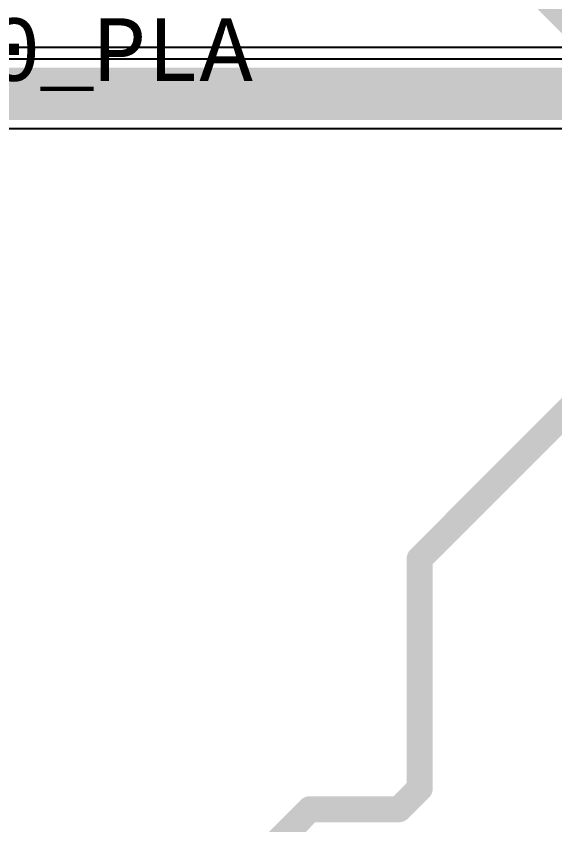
# Model space of a CAD drawing. Header units: inches. Extents: x -0.01 to 8.25, y -0.01 to 4.91.
# Drawn here: x 1.333 to 1.85, y 1.765 to 2.54 of the extents above; entities that cross this region are included whole.
import ezdxf

# ---------------------------------------------------------------- set-up
doc = ezdxf.new("R2010")
doc.units = ezdxf.units.IN
doc.header["$MEASUREMENT"] = 0
for name, color, linetype in [('Bottom Layer', 5, 'Continuous'), ('Top Layer', 1, 'Continuous'), ('Top Overlay', 2, 'Continuous')]:
    doc.layers.add(name, color=color, linetype=linetype)
doc.styles.add('Consolas', font='', dxfattribs={"height": 0.2})
doc.styles.get('Consolas').set_extended_font_data('Consolas')

msp = doc.modelspace()

# ---------------------------------------------------------------- linework, layer by layer
at = {"layer": 'Bottom Layer'}
for p, q in [((0.03026, 2.51), (2.00833, 2.51)), ((1.93836, 2.49877), (0.99742, 2.49877)), ((1.26086, 2.4322), (1.92458, 2.4322))]:
    msp.add_line(p, q, dxfattribs=at)
msp.add_lwpolyline([(0.99742, 2.46548, 0.05, 0.05, 0), (1.93836, 2.46548, 0.05, 0.05, 0)], format="xyseb", dxfattribs=at)
at = {"layer": 'Top Layer'}
for points in [[(1.71472, 2.69317, 0.04, 0.04, 0), (1.97789, 2.43, 0.04, 0.04, 0)], [(1.72, 2.02, 0.025, 0.025, 0), (1.87318, 2.17318, 0.025, 0.025, 0)], [(1.72, 1.8, 0.025, 0.025, 0), (1.72, 2.02, 0.025, 0.025, 0)], [(1.7, 1.78, 0.025, 0.025, 0), (1.72, 1.8, 0.025, 0.025, 0)], [(1.45552, 1.6208, 0.025, 0.025, 0), (1.61472, 1.78, 0.025, 0.025, 0)], [(1.61472, 1.78, 0.025, 0.025, 0), (1.7, 1.78, 0.025, 0.025, 0)]]:
    msp.add_lwpolyline(points, format="xyseb", dxfattribs=at)
for points in [[(1.71375, 2.02, 0.0125, 0.0125, 1), (1.72625, 2.02, 0.0125, 0.0125, 1)], [(1.71375, 2.02, 0.0125, 0.0125, 1), (1.72625, 2.02, 0.0125, 0.0125, 1)], [(1.71375, 1.8, 0.0125, 0.0125, 1), (1.72625, 1.8, 0.0125, 0.0125, 1)], [(1.71375, 1.8, 0.0125, 0.0125, 1), (1.72625, 1.8, 0.0125, 0.0125, 1)], [(1.60847, 1.78, 0.0125, 0.0125, 1), (1.62097, 1.78, 0.0125, 0.0125, 1)], [(1.60847, 1.78, 0.0125, 0.0125, 1), (1.62097, 1.78, 0.0125, 0.0125, 1)], [(1.69375, 1.78, 0.0125, 0.0125, 1), (1.70625, 1.78, 0.0125, 0.0125, 1)], [(1.69375, 1.78, 0.0125, 0.0125, 1), (1.70625, 1.78, 0.0125, 0.0125, 1)]]:
    msp.add_lwpolyline(points, format="xyseb", close=True, dxfattribs=at)

# ---------------------------------------------------------------- texts
at = {"layer": 'Top Overlay', "style": 'Consolas'}
msp.add_text('Q200_PLA', height=0.06, dxfattribs=at).set_placement((1.153, 2.4778))

doc.saveas('drawing.dxf')
